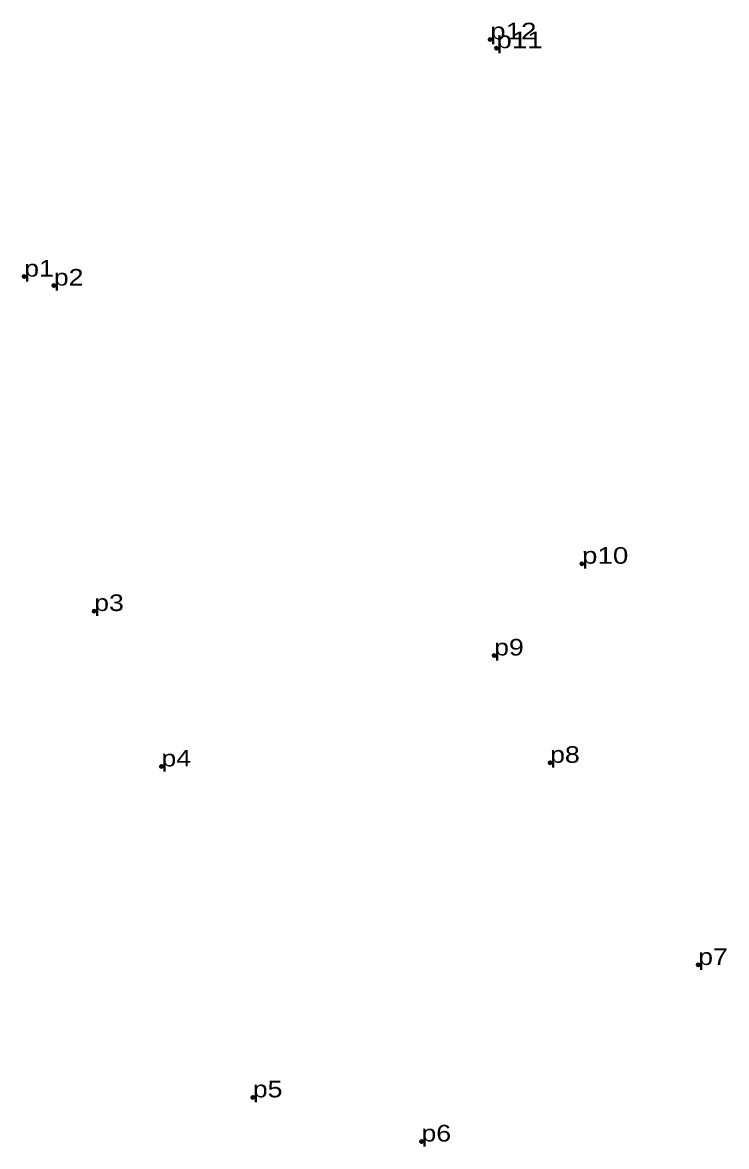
# Model space of a CAD drawing. Header units: metres. Extents: x 547657 to 551469, y 1821372 to 1823520.
# Drawn here: x 551392.8 to 551469.1, y 1822235.7 to 1822357.5 of the extents above; entities that cross this region are included whole.
import ezdxf

# ---------------------------------------------------------------- set-up
doc = ezdxf.new("R2010")
doc.units = ezdxf.units.M
doc.header["$LTSCALE"] = 0.72
doc.header["$PDMODE"] = 32
doc.header["$PDSIZE"] = 0.36
doc.layers.add('12', color=7, linetype='Continuous')
doc.layers.add('7', color=7, linetype='Continuous')

msp = doc.modelspace()

# ---------------------------------------------------------------- linework, layer by layer
at = {"layer": '7'}
for p in [(551443.47, 1822355.63), (551444.14, 1822354.67), (551393.02, 1822329.93), (551396.23, 1822328.96), (551453.41, 1822298.83), (551400.6, 1822293.71), (551443.9, 1822288.89), (551449.96, 1822277.27), (551407.88, 1822276.87), (551465.99, 1822255.37), (551417.77, 1822241.03), (551436.03, 1822236.25)]:
    msp.add_point(p, dxfattribs=at)

# ---------------------------------------------------------------- texts
at = {"layer": '12'}
for s, width, p in [('p12', 1.25, (551443.47, 1822355.63)), ('p11', 1.25, (551444.14, 1822354.67)), ('p1', 1.2, (551393.02, 1822329.93)), ('p2', 1.2, (551396.23, 1822328.96)), ('p10', 1.25, (551453.41, 1822298.83)), ('p3', 1.2, (551400.6, 1822293.71)), ('p9', 1.2, (551443.9, 1822288.89)), ('p4', 1.2, (551407.88, 1822276.87)), ('p8', 1.2, (551449.96, 1822277.27)), ('p7', 1.2, (551465.99, 1822255.37)), ('p5', 1.2, (551417.77, 1822241.03)), ('p6', 1.2, (551436.03, 1822236.25))]:
    msp.add_text(s, height=1.8, dxfattribs=dict(at, width=width)).set_placement(p)

doc.saveas('drawing.dxf')
